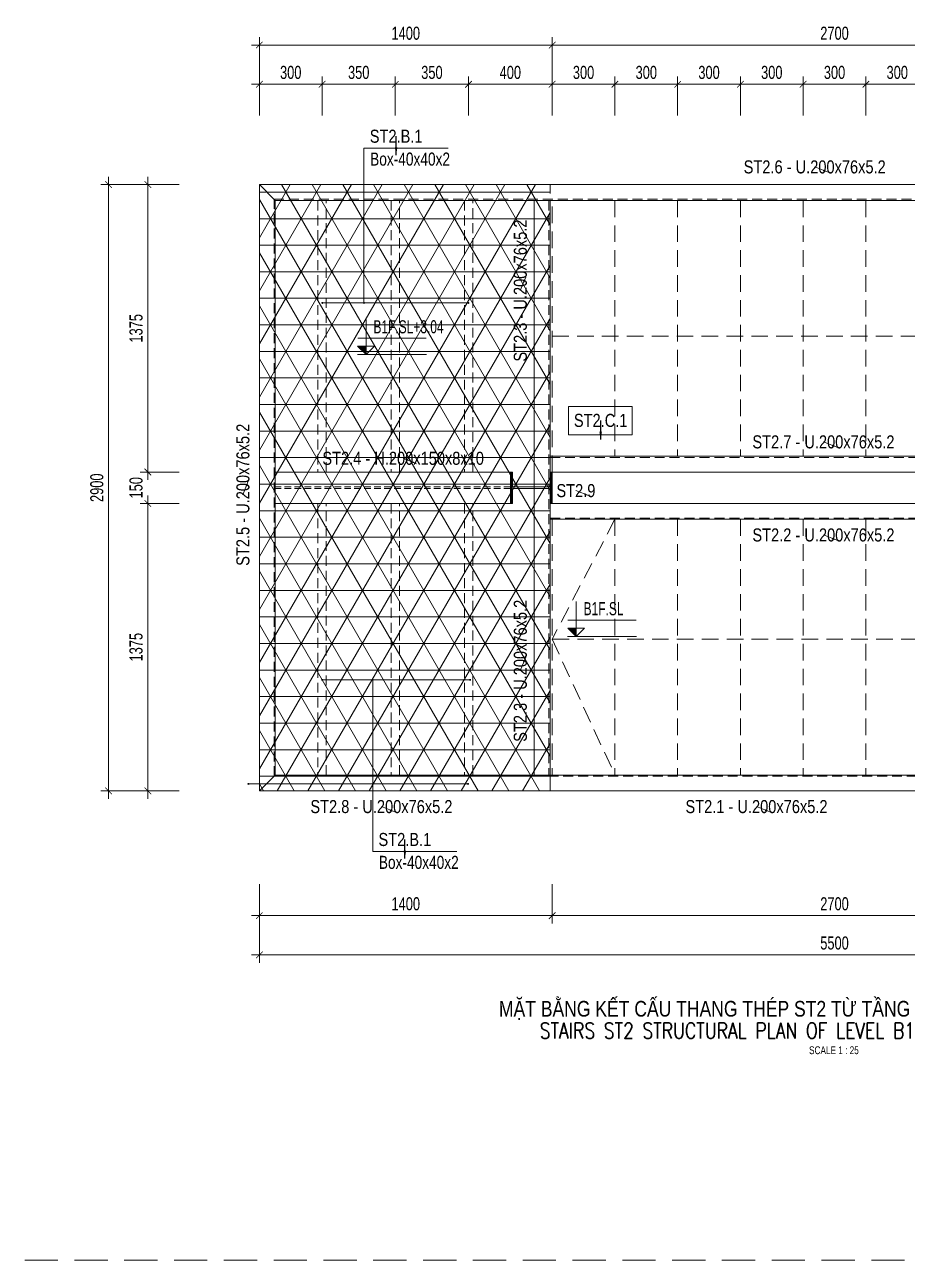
# Model space of a CAD drawing. Header units: millimetres. Extents: x 80771 to 163038, y -101774 to -59328.
# Drawn here: x 101796 to 106016, y -65653 to -59743 of the extents above; entities that cross this region are included whole.
import ezdxf
from ezdxf.enums import TextEntityAlignment as Align

# ---------------------------------------------------------------- set-up
doc = ezdxf.new("R2010")
doc.units = ezdxf.units.MM
doc.linetypes.add('HIDDEN2', pattern=[4.7625, 3.175, -1.5875])
for name, color, linetype, lineweight in [('$0$NDC_S_ANNO', 7, 'Continuous', 20), ('$0$NDC_S_DIM', 1, 'Continuous', 15), ('NDC_S-ANNO', 7, 'Continuous', 20), ('NDC_S-BEAM-NAME-VERT', 7, 'Continuous', 20), ('NDC_S-BEAM-STEL', 30, 'HIDDEN2', 18), ('NDC_S-COLS-NAME', 7, 'Continuous', 20), ('NDC_S-COLS-STEL', 2, 'Continuous', 20), ('NDC_S-DIMS', 1, 'Continuous', 15), ('NDC_S-HIDN', 8, 'HIDDEN2', 13), ('NDC_S-MARK', 1, 'Continuous', 15), ('NDC_S-TABL', 3, 'Continuous', 20), ('NDC_S-TEXT-SYMB', 7, 'Continuous', 20), ('NDC_S-TEXT-VIE', 7, 'Continuous', 20), ('NDC_S_ANNO', 7, 'Continuous', 20), ('NDC_S_BEAM NAME', 7, 'Continuous', 9), ('NDC_S_CONTINUOUS', 3, 'Continuous', 20), ('NDC_S_DIM', 1, 'Continuous', 15), ('NDC_S_ENG TITLE', 3, 'Continuous', 20), ('NDC_S_HATCH MATERIAL', 8, 'Continuous', 13), ('NDC_S_HIDDEN', 8, 'HIDDEN2', 13), ('NDC_S_TEXT SYMBOL', 7, 'Continuous', 20), ('NDC_S_VN TITLE', 6, 'Continuous', 35)]:
    doc.layers.add(name, color=color, linetype=linetype, lineweight=lineweight)
doc.styles.add('$0$ARIAL', font='arial.ttf', dxfattribs={"width": 0.8})
doc.styles.add('$0$NDC_DIM', font='', dxfattribs={"width": 0.75})
doc.styles.add('ARIAL', font='arial.ttf', dxfattribs={"width": 0.8})
doc.styles.add('NDC_ANNO', font='', dxfattribs={"width": 0.8})
doc.styles.add('NDC_ARIAL', font='arial.ttf', dxfattribs={"width": 0.85})
doc.styles.add('NDC_DIM', font='', dxfattribs={"width": 0.75})
doc.styles.add('NDC_EN TXT', font='romans.shx', dxfattribs={"width": 0.8})
doc.styles.add('NDC_VIE TXT', font='arial.ttf', dxfattribs={"width": 0.8})
doc.styles.get('$0$NDC_DIM').set_extended_font_data('Dotum')
doc.styles.get('NDC_ANNO').set_extended_font_data('Dotum')
doc.styles.get('NDC_DIM').set_extended_font_data('Dotum')
doc.dimstyles.new('$0$NDC_dim_iso', dxfattribs={"dimtxt": 2.5, "dimasz": 1, "dimexe": 1.5, "dimexo": 2.5, "dimgap": 1, "dimtad": 1, "dimdec": 0, "dimzin": 0, "dimdsep": 46, "dimtxsty": '$0$NDC_DIM', "dimblk": '$0$DIMMARK', "dimcen": 0.09, "dimdle": 1.2, "dimclrd": 1, "dimclre": 1, "dimclrt": 3, "dimadec": 0, "dimazin": 0, "dimtfac": 1, "dimtdec": 0, "dimtix": 1, "dimtofl": 0, "dimtmove": 0, "dimatfit": 3, "dimfxl": 8, "dimfxlon": 1, "dimtolj": 1, "dimtzin": 0, "dimarcsym": 0})
doc.dimstyles.new('NDC_dim_25', dxfattribs={"dimscale": 25, "dimtxt": 2.5, "dimasz": 1.5, "dimexe": 1.5, "dimexo": 2.5, "dimgap": 1, "dimtad": 1, "dimdec": 0, "dimrnd": 0.001, "dimzin": 0, "dimdsep": 46, "dimtxsty": 'NDC_DIM', "dimblk": 'DIMMARK', "dimcen": 0, "dimdle": 1.2, "dimclrd": 256, "dimclre": 256, "dimclrt": 3, "dimadec": 0, "dimazin": 0, "dimtfac": 1, "dimtdec": 0, "dimtix": 1, "dimtofl": 0, "dimtmove": 2, "dimatfit": 3, "dimfxl": 6, "dimfxlon": 1, "dimtolj": 1, "dimtzin": 0, "dimlwd": -1, "dimlwe": -1, "dimarcsym": 0})
doc.dimstyles.new('NDC_dim_iso', dxfattribs={"dimtxt": 2.5, "dimasz": 1.5, "dimexe": 1.5, "dimexo": 1.5, "dimgap": 1, "dimtad": 1, "dimdec": 0, "dimrnd": 0.001, "dimzin": 0, "dimdsep": 46, "dimtxsty": 'NDC_DIM', "dimblk": 'DIMMARK', "dimcen": 0, "dimdle": 1.2, "dimclrd": 256, "dimclre": 256, "dimclrt": 3, "dimadec": 0, "dimazin": 0, "dimtfac": 1, "dimtdec": 0, "dimtix": 1, "dimtofl": 0, "dimtmove": 2, "dimatfit": 3, "dimfxl": 6, "dimfxlon": 1, "dimtolj": 1, "dimtzin": 0, "dimlwd": -1, "dimlwe": -1, "dimarcsym": 0})
pattern_1 = [(0, (-104314.93, 63407.92), (0, 127), []), (60, (-104314.93, 63407.92), (-109.98523, 63.5), []), (120, (-104314.93, 63407.92), (-109.98523, -63.5), [])]

# ---------------------------------------------------------------- blocks, each defined once
blk = doc.blocks.new('*U99')
for p, q in [((0.65, 7.48), (-1.87, 7.48)), ((0.93, 7.2), (0.93, 0.67)), ((1.24, 7.2), (1.24, 0.67)), ((1.52, 7.48), (4.04, 7.48)), ((0.65, 0.39), (-1.87, 0.39)), ((1.52, 0.39), (4.04, 0.39))]:
    blk.add_line(p, q)
for points in [[(4.04, 7.48), (4.04, 7.87), (-1.87, 7.87), (-1.87, 7.48)], [(-1.87, 0.39), (-1.87, 0), (4.04, 0), (4.04, 0.39)]]:
    blk.add_lwpolyline(points)
for centre, start, end in [((0.65, 7.2), 360, 450), ((1.52, 7.2), 90, 180), ((0.65, 0.67), 270, 360), ((1.52, 0.67), 180, 270)]:
    blk.add_arc(centre, 0.276, start, end)
blk = doc.blocks.new('*U98')
for p, q in [((0.65, 7.48), (-1.87, 7.48)), ((0.93, 7.2), (0.93, 0.67)), ((1.24, 7.2), (1.24, 0.67)), ((1.52, 7.48), (4.04, 7.48)), ((0.65, 0.39), (-1.87, 0.39)), ((1.52, 0.39), (4.04, 0.39))]:
    blk.add_line(p, q)
for points in [[(4.04, 7.48), (4.04, 7.87), (-1.87, 7.87), (-1.87, 7.48)], [(-1.87, 0.39), (-1.87, 0), (4.04, 0), (4.04, 0.39)]]:
    blk.add_lwpolyline(points)
for centre, start, end in [((0.65, 7.2), 360, 450), ((1.52, 7.2), 90, 180), ((0.65, 0.67), 270, 360), ((1.52, 0.67), 180, 270)]:
    blk.add_arc(centre, 0.276, start, end)
blk = doc.blocks.new('TT2')
at = {"layer": 'NDC_S_HATCH MATERIAL'}
h = blk.add_hatch(dxfattribs=at)
h.set_pattern_fill('NET3', color=256, scale=40)
h.set_pattern_definition(pattern_1)
h.paths.add_polyline_path([(1390, 2900), (0, 2900), (0, 0), (1390, 0)])
h = blk.add_hatch(dxfattribs=at)
h.set_pattern_fill('NET3', color=256, scale=40)
h.set_pattern_definition(pattern_1)
h.paths.add_polyline_path([(4110, 2900), (5500, 2900), (5500, 0), (4110, 0)])
h = blk.add_hatch(dxfattribs=at)
h.set_pattern_fill('ANSI31', color=256)
h.set_pattern_definition([(45, (60363.488, 46292.3806), (-2.24506403, 2.24506403), [])])
edge = h.paths.add_edge_path()
edge.add_line((1210, 1375), (1200, 1375))
edge.add_line((1200, 1375), (1200, 1525))
edge.add_line((1200, 1525), (1210, 1525))
edge = h.paths.add_edge_path()
edge.add_line((1383, 1446), (1217, 1446))
edge = h.paths.add_edge_path()
edge.add_line((1383, 1454), (1217, 1454))
edge = h.paths.add_edge_path(flags=16)
edge.add_line((1210, 1439), (1210, 1375))
edge = h.paths.add_edge_path()
edge.add_line((1390, 1439), (1390, 1375))
edge = h.paths.add_edge_path(flags=16)
edge.add_line((1210, 1461), (1210, 1525))
edge = h.paths.add_edge_path()
edge.add_line((1390, 1461), (1390, 1525))
edge = h.paths.add_edge_path()
edge.add_line((1390, 1525), (1400, 1525))
edge.add_line((1400, 1525), (1400, 1375))
edge.add_line((1400, 1375), (1390, 1375))
edge = h.paths.add_edge_path()
edge.add_arc((1217, 1439), 7.01, 90, 180)
edge = h.paths.add_edge_path()
edge.add_arc((1217, 1461), 7.01, 180, 270)
edge = h.paths.add_edge_path()
edge.add_arc((1383, 1439), 7.01, 0, 90)
edge = h.paths.add_edge_path()
edge.add_arc((1383, 1461), 7.01, 270, 360)
h = blk.add_hatch(dxfattribs=at)
h.set_pattern_fill('ANSI31', color=256)
h.set_pattern_definition([(45, (60963.488, 46292.3806), (-2.24506403, 2.24506403), [])])
edge = h.paths.add_edge_path()
edge.add_line((4110, 1375), (4100, 1375))
edge.add_line((4100, 1375), (4100, 1525))
edge.add_line((4100, 1525), (4110, 1525))
edge = h.paths.add_edge_path()
edge.add_line((4283, 1446), (4117, 1446))
edge = h.paths.add_edge_path()
edge.add_line((4283, 1454), (4117, 1454))
edge = h.paths.add_edge_path(flags=16)
edge.add_line((4110, 1439), (4110, 1375))
edge = h.paths.add_edge_path()
edge.add_line((4290, 1439), (4290, 1375))
edge = h.paths.add_edge_path(flags=16)
edge.add_line((4110, 1461), (4110, 1525))
edge = h.paths.add_edge_path()
edge.add_line((4290, 1461), (4290, 1525))
edge = h.paths.add_edge_path()
edge.add_line((4290, 1525), (4300, 1525))
edge.add_line((4300, 1525), (4300, 1375))
edge.add_line((4300, 1375), (4290, 1375))
edge = h.paths.add_edge_path()
edge.add_arc((4117, 1439), 7.01, 90, 180)
edge = h.paths.add_edge_path()
edge.add_arc((4117, 1461), 7.01, 180, 270)
edge = h.paths.add_edge_path()
edge.add_arc((4283, 1439), 7.01, 0, 90)
edge = h.paths.add_edge_path()
edge.add_arc((4283, 1461), 7.01, 270, 360)
at = {"layer": 'NDC_S-BEAM-STEL', "ltscale": 15}
for p, q in [((1384, 2824), (1384, 76)), ((4116, 2824), (4116, 76)), ((1390, 1595), (4110, 1595)), ((1390, 1305), (4110, 1305))]:
    blk.add_line(p, q, dxfattribs=at)
for points in [[(70, 2830), (5430, 2830), (5430, 70), (70, 70)], [(320, 2824), (280, 2824), (280, 1525), (320, 1525)], [(670, 2824), (630, 2824), (630, 1525), (670, 1525)], [(1020, 2824), (980, 2824), (980, 1525), (1020, 1525)], [(4480, 2824), (4520, 2824), (4520, 1525), (4480, 1525)], [(4830, 2824), (4870, 2824), (4870, 1525), (4830, 1525)], [(5180, 2824), (5220, 2824), (5220, 1525), (5180, 1525)], [(320, 1375), (280, 1375), (280, 76), (320, 76)], [(670, 1375), (630, 1375), (630, 76), (670, 76)], [(1020, 1375), (980, 1375), (980, 76), (1020, 76)], [(4480, 1375), (4520, 1375), (4520, 76), (4480, 76)], [(4830, 1375), (4870, 1375), (4870, 76), (4830, 76)], [(5180, 1375), (5220, 1375), (5220, 76), (5180, 76)]]:
    blk.add_lwpolyline(points, close=True, dxfattribs=at)
at = {"layer": 'NDC_S-HIDN', "ltscale": 25}
for p, q in [((1400, 1525), (1400, 2824)), ((1700, 2824), (1700, 1601)), ((2000, 2824), (2000, 1601)), ((2300, 2824), (2300, 1601)), ((2600, 2824), (2600, 1601)), ((2900, 2824), (2900, 1601)), ((3200, 2824), (3200, 1601)), ((3500, 2824), (3500, 1601)), ((3800, 2824), (3800, 1601)), ((4100, 2824), (4100, 76)), ((1400, 2174.5), (4100, 2174.5)), ((1400, 1299), (1400, 76)), ((1700, 1299), (1700, 76)), ((2000, 1299), (2000, 76)), ((2300, 1299), (2300, 76)), ((2600, 1299), (2600, 76)), ((2900, 1299), (2900, 76)), ((3200, 1299), (3200, 76)), ((3500, 1299), (3500, 76)), ((3800, 1299), (3800, 76))]:
    blk.add_line(p, q, dxfattribs=at)
at = {"layer": 'NDC_S-HIDN', "ltscale": 10}
for p, q in [((1200, 1454), (76, 1454)), ((1200, 1446), (76, 1446)), ((4300, 1454), (5424, 1454)), ((4300, 1446), (5424, 1446))]:
    blk.add_line(p, q, dxfattribs=at)
at = {"layer": 'NDC_S-HIDN', "ltscale": 25}
for points in [[(1390, 2900), (0, 2900), (0, 0), (1390, 0)], [(5500, 2900), (4110, 2900), (4110, 0), (5500, 0)]]:
    blk.add_lwpolyline(points, close=True, dxfattribs=at)
for points in [[(3800, 2824), (4100, 2174.5), (3800, 1601)], [(1700, 1299), (1400, 725.5), (1700, 76)], [(4100, 725.5), (1400, 725.5)]]:
    blk.add_lwpolyline(points, dxfattribs=at)
at = {"layer": 'NDC_S-TABL'}
for p, q in [((0, 2900), (76, 2824)), ((5424, 2824), (5500, 2900)), ((76, 76), (0, 0)), ((5424, 76), (5500, 0))]:
    blk.add_line(p, q, dxfattribs=at)
for points in [[(0, 2900), (5500, 2900), (5500, 0), (0, 0)], [(76, 2824), (5424, 2824), (5424, 76), (76, 76)]]:
    blk.add_lwpolyline(points, close=True, dxfattribs=at)
at = {"layer": 'NDC_S_CONTINUOUS'}
for p, q in [((1314, 2824), (1314, 76)), ((1390, 2824), (1390, 76)), ((4110, 2824), (4110, 76)), ((4186, 2824), (4186, 76)), ((1390, 1601), (4110, 1601)), ((1200, 1525), (76, 1525)), ((4300, 1525), (5424, 1525)), ((1200, 1375), (76, 1375)), ((4300, 1375), (5424, 1375)), ((1390, 1299), (4110, 1299))]:
    blk.add_line(p, q, dxfattribs=at)
blk.add_lwpolyline([(1210, 1525), (1200, 1525), (1200, 1375), (1210, 1375)], dxfattribs=at)
blk.add_lwpolyline([(1400, 1525), (4100, 1525), (4100, 1375), (1400, 1375)], close=True, dxfattribs=at)
at = {"layer": 'NDC_S-COLS-STEL', "xscale": -25.40000000000001, "yscale": 25.40000000000001, "zscale": 25.4, "rotation": 270}
for name, p in [('*U99', (1200, 1422.5)), ('*U98', (4100, 1422.5))]:
    blk.add_blockref(name, p, dxfattribs=at)
blk = doc.blocks.new('DIMMARK')
at = {"layer": 'NDC_S_DIM', "color": 1}
blk.add_line((-1.5, 0), (1, 0), dxfattribs=at)
at = {"layer": 'NDC_S_DIM', "color": 2, "const_width": 0.1}
blk.add_lwpolyline([(-0.42, -0.42), (0.42, 0.42)], dxfattribs=at)
blk = doc.blocks.new('*D113')
at = {"layer": 'Defpoints', "color": 0, "transparency": 16777216}
for p in [(102917.9, -63407.9), (104317.9, -63407.9), (104317.9, -64004.4)]:
    blk.add_point(p, dxfattribs=at)
at = {"layer": 'NDC_S_DIM', "transparency": 16777216}
for p, q in [((102917.9, -63854.4), (102917.9, -64041.9)), ((104317.9, -63854.4), (104317.9, -64041.9)), ((102955.4, -64004.4), (104280.4, -64004.4))]:
    blk.add_line(p, q, dxfattribs=at)
at = {"layer": 'NDC_S_DIM', "transparency": 16777216, "xscale": 37.5, "yscale": 37.5, "zscale": 37.5, "rotation": 180}
blk.add_blockref('DIMMARK', (102917.9, -64004.4), dxfattribs=at)
at = {"layer": 'NDC_S_DIM', "transparency": 16777216, "xscale": 37.5, "yscale": 37.5, "zscale": 37.5}
blk.add_blockref('DIMMARK', (104317.9, -64004.4), dxfattribs=at)
at = {"layer": 'NDC_S_DIM', "color": 3, "transparency": 16777216, "insert": (103617.9, -63948.1), "char_height": 62.5, "attachment_point": 5, "style": 'NDC_DIM'}
blk.add_mtext('\\A1;1400', dxfattribs=at)
blk = doc.blocks.new('*D114')
at = {"layer": 'Defpoints', "color": 0, "transparency": 16777216}
for p in [(104317.9, -63407.9), (107017.9, -63407.9), (107017.9, -64004.4)]:
    blk.add_point(p, dxfattribs=at)
at = {"layer": 'NDC_S_DIM', "transparency": 16777216}
for p, q in [((104317.9, -63854.4), (104317.9, -64041.9)), ((107017.9, -63854.4), (107017.9, -64041.9)), ((104355.4, -64004.4), (106980.4, -64004.4))]:
    blk.add_line(p, q, dxfattribs=at)
at = {"layer": 'NDC_S_DIM', "transparency": 16777216, "xscale": 37.5, "yscale": 37.5, "zscale": 37.5, "rotation": 180}
blk.add_blockref('DIMMARK', (104317.9, -64004.4), dxfattribs=at)
at = {"layer": 'NDC_S_DIM', "transparency": 16777216, "xscale": 37.5, "yscale": 37.5, "zscale": 37.5}
blk.add_blockref('DIMMARK', (107017.9, -64004.4), dxfattribs=at)
at = {"layer": 'NDC_S_DIM', "color": 3, "transparency": 16777216, "insert": (105667.9, -63948.1), "char_height": 62.5, "attachment_point": 5, "style": 'NDC_DIM'}
blk.add_mtext('\\A1;2700', dxfattribs=at)
blk = doc.blocks.new('*D116')
at = {"layer": 'Defpoints', "color": 0, "transparency": 16777216}
for p in [(102917.9, -63407.9), (108417.9, -63407.9), (108417.9, -64191.9)]:
    blk.add_point(p, dxfattribs=at)
at = {"layer": 'NDC_S_DIM', "transparency": 16777216}
for p, q in [((102917.9, -64041.9), (102917.9, -64229.4)), ((108417.9, -64041.9), (108417.9, -64229.4)), ((102955.4, -64191.9), (108380.4, -64191.9))]:
    blk.add_line(p, q, dxfattribs=at)
at = {"layer": 'NDC_S_DIM', "transparency": 16777216, "xscale": 37.5, "yscale": 37.5, "zscale": 37.5, "rotation": 180}
blk.add_blockref('DIMMARK', (102917.9, -64191.9), dxfattribs=at)
at = {"layer": 'NDC_S_DIM', "transparency": 16777216, "xscale": 37.5, "yscale": 37.5, "zscale": 37.5}
blk.add_blockref('DIMMARK', (108417.9, -64191.9), dxfattribs=at)
at = {"layer": 'NDC_S_DIM', "color": 3, "transparency": 16777216, "insert": (105667.9, -64135.6), "char_height": 62.5, "attachment_point": 5, "style": 'NDC_DIM'}
blk.add_mtext('\\A1;5500', dxfattribs=at)
blk = doc.blocks.new('*D121')
at = {"layer": 'Defpoints', "color": 0, "transparency": 16777216}
for p in [(102384.7, -62032.9), (102917.9, -62032.9), (102917.9, -63407.9)]:
    blk.add_point(p, dxfattribs=at)
at = {"layer": 'NDC_S_DIM', "transparency": 16777216}
for p, q in [((102534.7, -62032.9), (102347.2, -62032.9)), ((102384.7, -63370.4), (102384.7, -62070.4)), ((102534.7, -63407.9), (102347.2, -63407.9))]:
    blk.add_line(p, q, dxfattribs=at)
at = {"layer": 'NDC_S_DIM', "transparency": 16777216, "xscale": 37.5, "yscale": 37.5, "zscale": 37.5}
for p, rotation in [((102384.7, -62032.9), 90), ((102384.7, -63407.9), 270)]:
    blk.add_blockref('DIMMARK', p, dxfattribs=dict(at, rotation=rotation))
at = {"layer": 'NDC_S_DIM', "color": 3, "transparency": 16777216, "insert": (102328.4, -62720.4), "char_height": 62.5, "attachment_point": 5, "rotation": 90, "style": 'NDC_DIM'}
blk.add_mtext('\\A1;1375', dxfattribs=at)
blk = doc.blocks.new('*D122')
at = {"layer": 'Defpoints', "color": 0, "transparency": 16777216}
for p in [(102384.7, -61882.9), (102917.9, -61882.9), (102917.9, -62032.9)]:
    blk.add_point(p, dxfattribs=at)
at = {"layer": 'NDC_S_DIM', "transparency": 16777216}
for p, q in [((102384.7, -61845.4), (102384.7, -61807.9)), ((102534.7, -61882.9), (102347.2, -61882.9)), ((102534.7, -62032.9), (102347.2, -62032.9)), ((102384.7, -62070.4), (102384.7, -62107.9))]:
    blk.add_line(p, q, dxfattribs=at)
at = {"layer": 'NDC_S_DIM', "transparency": 16777216, "xscale": 37.5, "yscale": 37.5, "zscale": 37.5}
for p, rotation in [((102384.7, -61882.9), 270), ((102384.7, -62032.9), 90)]:
    blk.add_blockref('DIMMARK', p, dxfattribs=dict(at, rotation=rotation))
at = {"layer": 'NDC_S_DIM', "color": 3, "transparency": 16777216, "insert": (102328.4, -61957.9), "char_height": 62.5, "attachment_point": 5, "rotation": 90, "style": 'NDC_DIM'}
blk.add_mtext('\\A1;150', dxfattribs=at)
blk = doc.blocks.new('*D123')
at = {"layer": 'Defpoints', "color": 0, "transparency": 16777216}
for p in [(102384.7, -60507.9), (102917.9, -60507.9), (102917.9, -61882.9)]:
    blk.add_point(p, dxfattribs=at)
at = {"layer": 'NDC_S_DIM', "transparency": 16777216}
for p, q in [((102534.7, -60507.9), (102347.2, -60507.9)), ((102384.7, -61845.4), (102384.7, -60545.4)), ((102534.7, -61882.9), (102347.2, -61882.9))]:
    blk.add_line(p, q, dxfattribs=at)
at = {"layer": 'NDC_S_DIM', "transparency": 16777216, "xscale": 37.5, "yscale": 37.5, "zscale": 37.5}
for p, rotation in [((102384.7, -60507.9), 90), ((102384.7, -61882.9), 270)]:
    blk.add_blockref('DIMMARK', p, dxfattribs=dict(at, rotation=rotation))
at = {"layer": 'NDC_S_DIM', "color": 3, "transparency": 16777216, "insert": (102328.4, -61195.4), "char_height": 62.5, "attachment_point": 5, "rotation": 90, "style": 'NDC_DIM'}
blk.add_mtext('\\A1;1375', dxfattribs=at)
blk = doc.blocks.new('*D124')
at = {"layer": 'Defpoints', "color": 0, "transparency": 16777216}
for p in [(102197.2, -60507.9), (102917.9, -60507.9), (102917.9, -63407.9)]:
    blk.add_point(p, dxfattribs=at)
at = {"layer": 'NDC_S_DIM', "transparency": 16777216}
for p, q in [((102347.2, -60507.9), (102159.7, -60507.9)), ((102197.2, -63370.4), (102197.2, -60545.4)), ((102347.2, -63407.9), (102159.7, -63407.9))]:
    blk.add_line(p, q, dxfattribs=at)
at = {"layer": 'NDC_S_DIM', "transparency": 16777216, "xscale": 37.5, "yscale": 37.5, "zscale": 37.5}
for p, rotation in [((102197.2, -60507.9), 90), ((102197.2, -63407.9), 270)]:
    blk.add_blockref('DIMMARK', p, dxfattribs=dict(at, rotation=rotation))
at = {"layer": 'NDC_S_DIM', "color": 3, "transparency": 16777216, "insert": (102140.9, -61957.9), "char_height": 62.5, "attachment_point": 5, "rotation": 90, "style": 'NDC_DIM'}
blk.add_mtext('\\A1;2900', dxfattribs=at)
blk = doc.blocks.new('*D125')
at = {"layer": 'Defpoints', "color": 0, "transparency": 16777216}
for p in [(103217.9, -60028.2), (102917.9, -60507.9), (103217.9, -60507.9)]:
    blk.add_point(p, dxfattribs=at)
at = {"layer": 'NDC_S_DIM', "transparency": 16777216}
for p, q in [((102917.9, -60178.2), (102917.9, -59990.7)), ((102955.4, -60028.2), (103180.4, -60028.2)), ((103217.9, -60178.2), (103217.9, -59990.7))]:
    blk.add_line(p, q, dxfattribs=at)
at = {"layer": 'NDC_S_DIM', "transparency": 16777216, "xscale": 37.5, "yscale": 37.5, "zscale": 37.5, "rotation": 180}
blk.add_blockref('DIMMARK', (102917.9, -60028.2), dxfattribs=at)
at = {"layer": 'NDC_S_DIM', "transparency": 16777216, "xscale": 37.5, "yscale": 37.5, "zscale": 37.5}
blk.add_blockref('DIMMARK', (103217.9, -60028.2), dxfattribs=at)
at = {"layer": 'NDC_S_DIM', "color": 3, "transparency": 16777216, "insert": (103067.9, -59971.9), "char_height": 62.5, "attachment_point": 5, "style": 'NDC_DIM'}
blk.add_mtext('\\A1;300', dxfattribs=at)
blk = doc.blocks.new('*D126')
at = {"layer": 'Defpoints', "color": 0, "transparency": 16777216}
for p in [(103567.9, -60028.2), (103217.9, -60507.9), (103567.9, -60507.9)]:
    blk.add_point(p, dxfattribs=at)
at = {"layer": 'NDC_S_DIM', "transparency": 16777216}
for p, q in [((103217.9, -60178.2), (103217.9, -59990.7)), ((103255.4, -60028.2), (103530.4, -60028.2)), ((103567.9, -60178.2), (103567.9, -59990.7))]:
    blk.add_line(p, q, dxfattribs=at)
at = {"layer": 'NDC_S_DIM', "transparency": 16777216, "xscale": 37.5, "yscale": 37.5, "zscale": 37.5, "rotation": 180}
blk.add_blockref('DIMMARK', (103217.9, -60028.2), dxfattribs=at)
at = {"layer": 'NDC_S_DIM', "transparency": 16777216, "xscale": 37.5, "yscale": 37.5, "zscale": 37.5}
blk.add_blockref('DIMMARK', (103567.9, -60028.2), dxfattribs=at)
at = {"layer": 'NDC_S_DIM', "color": 3, "transparency": 16777216, "insert": (103392.9, -59971.9), "char_height": 62.5, "attachment_point": 5, "style": 'NDC_DIM'}
blk.add_mtext('\\A1;350', dxfattribs=at)
blk = doc.blocks.new('*D127')
at = {"layer": 'Defpoints', "color": 0, "transparency": 16777216}
for p in [(103917.9, -60028.2), (103567.9, -60507.9), (103917.9, -60507.9)]:
    blk.add_point(p, dxfattribs=at)
at = {"layer": 'NDC_S_DIM', "transparency": 16777216}
for p, q in [((103567.9, -60178.2), (103567.9, -59990.7)), ((103605.4, -60028.2), (103880.4, -60028.2)), ((103917.9, -60178.2), (103917.9, -59990.7))]:
    blk.add_line(p, q, dxfattribs=at)
at = {"layer": 'NDC_S_DIM', "transparency": 16777216, "xscale": 37.5, "yscale": 37.5, "zscale": 37.5, "rotation": 180}
blk.add_blockref('DIMMARK', (103567.9, -60028.2), dxfattribs=at)
at = {"layer": 'NDC_S_DIM', "transparency": 16777216, "xscale": 37.5, "yscale": 37.5, "zscale": 37.5}
blk.add_blockref('DIMMARK', (103917.9, -60028.2), dxfattribs=at)
at = {"layer": 'NDC_S_DIM', "color": 3, "transparency": 16777216, "insert": (103742.9, -59971.9), "char_height": 62.5, "attachment_point": 5, "style": 'NDC_DIM'}
blk.add_mtext('\\A1;350', dxfattribs=at)
blk = doc.blocks.new('*D128')
at = {"layer": 'Defpoints', "color": 0, "transparency": 16777216}
for p in [(104317.9, -60028.2), (103917.9, -60507.9), (104317.9, -60507.9)]:
    blk.add_point(p, dxfattribs=at)
at = {"layer": 'NDC_S_DIM', "transparency": 16777216}
for p, q in [((103917.9, -60178.2), (103917.9, -59990.7)), ((103955.4, -60028.2), (104280.4, -60028.2)), ((104317.9, -60178.2), (104317.9, -59990.7))]:
    blk.add_line(p, q, dxfattribs=at)
at = {"layer": 'NDC_S_DIM', "transparency": 16777216, "xscale": 37.5, "yscale": 37.5, "zscale": 37.5, "rotation": 180}
blk.add_blockref('DIMMARK', (103917.9, -60028.2), dxfattribs=at)
at = {"layer": 'NDC_S_DIM', "transparency": 16777216, "xscale": 37.5, "yscale": 37.5, "zscale": 37.5}
blk.add_blockref('DIMMARK', (104317.9, -60028.2), dxfattribs=at)
at = {"layer": 'NDC_S_DIM', "color": 3, "transparency": 16777216, "insert": (104117.9, -59971.9), "char_height": 62.5, "attachment_point": 5, "style": 'NDC_DIM'}
blk.add_mtext('\\A1;400', dxfattribs=at)
blk = doc.blocks.new('*D129')
at = {"layer": 'Defpoints', "color": 0, "transparency": 16777216}
for p in [(104617.9, -60028.2), (104317.9, -60507.9), (104617.9, -60507.9)]:
    blk.add_point(p, dxfattribs=at)
at = {"layer": 'NDC_S_DIM', "transparency": 16777216}
for p, q in [((104317.9, -60178.2), (104317.9, -59990.7)), ((104355.4, -60028.2), (104580.4, -60028.2)), ((104617.9, -60178.2), (104617.9, -59990.7))]:
    blk.add_line(p, q, dxfattribs=at)
at = {"layer": 'NDC_S_DIM', "transparency": 16777216, "xscale": 37.5, "yscale": 37.5, "zscale": 37.5, "rotation": 180}
blk.add_blockref('DIMMARK', (104317.9, -60028.2), dxfattribs=at)
at = {"layer": 'NDC_S_DIM', "transparency": 16777216, "xscale": 37.5, "yscale": 37.5, "zscale": 37.5}
blk.add_blockref('DIMMARK', (104617.9, -60028.2), dxfattribs=at)
at = {"layer": 'NDC_S_DIM', "color": 3, "transparency": 16777216, "insert": (104467.9, -59971.9), "char_height": 62.5, "attachment_point": 5, "style": 'NDC_DIM'}
blk.add_mtext('\\A1;300', dxfattribs=at)
blk = doc.blocks.new('*D130')
at = {"layer": 'Defpoints', "color": 0, "transparency": 16777216}
for p in [(104917.9, -60028.2), (104617.9, -60507.9), (104917.9, -60507.9)]:
    blk.add_point(p, dxfattribs=at)
at = {"layer": 'NDC_S_DIM', "transparency": 16777216}
for p, q in [((104617.9, -60178.2), (104617.9, -59990.7)), ((104655.4, -60028.2), (104880.4, -60028.2)), ((104917.9, -60178.2), (104917.9, -59990.7))]:
    blk.add_line(p, q, dxfattribs=at)
at = {"layer": 'NDC_S_DIM', "transparency": 16777216, "xscale": 37.5, "yscale": 37.5, "zscale": 37.5, "rotation": 180}
blk.add_blockref('DIMMARK', (104617.9, -60028.2), dxfattribs=at)
at = {"layer": 'NDC_S_DIM', "transparency": 16777216, "xscale": 37.5, "yscale": 37.5, "zscale": 37.5}
blk.add_blockref('DIMMARK', (104917.9, -60028.2), dxfattribs=at)
at = {"layer": 'NDC_S_DIM', "color": 3, "transparency": 16777216, "insert": (104767.9, -59971.9), "char_height": 62.5, "attachment_point": 5, "style": 'NDC_DIM'}
blk.add_mtext('\\A1;300', dxfattribs=at)
blk = doc.blocks.new('*D131')
at = {"layer": 'Defpoints', "color": 0, "transparency": 16777216}
for p in [(105217.9, -60028.2), (104917.9, -60507.9), (105217.9, -60507.9)]:
    blk.add_point(p, dxfattribs=at)
at = {"layer": 'NDC_S_DIM', "transparency": 16777216}
for p, q in [((104917.9, -60178.2), (104917.9, -59990.7)), ((104955.4, -60028.2), (105180.4, -60028.2)), ((105217.9, -60178.2), (105217.9, -59990.7))]:
    blk.add_line(p, q, dxfattribs=at)
at = {"layer": 'NDC_S_DIM', "transparency": 16777216, "xscale": 37.5, "yscale": 37.5, "zscale": 37.5, "rotation": 180}
blk.add_blockref('DIMMARK', (104917.9, -60028.2), dxfattribs=at)
at = {"layer": 'NDC_S_DIM', "transparency": 16777216, "xscale": 37.5, "yscale": 37.5, "zscale": 37.5}
blk.add_blockref('DIMMARK', (105217.9, -60028.2), dxfattribs=at)
at = {"layer": 'NDC_S_DIM', "color": 3, "transparency": 16777216, "insert": (105067.9, -59971.9), "char_height": 62.5, "attachment_point": 5, "style": 'NDC_DIM'}
blk.add_mtext('\\A1;300', dxfattribs=at)
blk = doc.blocks.new('*D132')
at = {"layer": 'Defpoints', "color": 0, "transparency": 16777216}
for p in [(105517.9, -60028.2), (105217.9, -60507.9), (105517.9, -60507.9)]:
    blk.add_point(p, dxfattribs=at)
at = {"layer": 'NDC_S_DIM', "transparency": 16777216}
for p, q in [((105217.9, -60178.2), (105217.9, -59990.7)), ((105255.4, -60028.2), (105480.4, -60028.2)), ((105517.9, -60178.2), (105517.9, -59990.7))]:
    blk.add_line(p, q, dxfattribs=at)
at = {"layer": 'NDC_S_DIM', "transparency": 16777216, "xscale": 37.5, "yscale": 37.5, "zscale": 37.5, "rotation": 180}
blk.add_blockref('DIMMARK', (105217.9, -60028.2), dxfattribs=at)
at = {"layer": 'NDC_S_DIM', "transparency": 16777216, "xscale": 37.5, "yscale": 37.5, "zscale": 37.5}
blk.add_blockref('DIMMARK', (105517.9, -60028.2), dxfattribs=at)
at = {"layer": 'NDC_S_DIM', "color": 3, "transparency": 16777216, "insert": (105367.9, -59971.9), "char_height": 62.5, "attachment_point": 5, "style": 'NDC_DIM'}
blk.add_mtext('\\A1;300', dxfattribs=at)
blk = doc.blocks.new('*D133')
at = {"layer": 'Defpoints', "color": 0, "transparency": 16777216}
for p in [(105817.9, -60028.2), (105517.9, -60507.9), (105817.9, -60507.9)]:
    blk.add_point(p, dxfattribs=at)
at = {"layer": 'NDC_S_DIM', "transparency": 16777216}
for p, q in [((105517.9, -60178.2), (105517.9, -59990.7)), ((105555.4, -60028.2), (105780.4, -60028.2)), ((105817.9, -60178.2), (105817.9, -59990.7))]:
    blk.add_line(p, q, dxfattribs=at)
at = {"layer": 'NDC_S_DIM', "transparency": 16777216, "xscale": 37.5, "yscale": 37.5, "zscale": 37.5, "rotation": 180}
blk.add_blockref('DIMMARK', (105517.9, -60028.2), dxfattribs=at)
at = {"layer": 'NDC_S_DIM', "transparency": 16777216, "xscale": 37.5, "yscale": 37.5, "zscale": 37.5}
blk.add_blockref('DIMMARK', (105817.9, -60028.2), dxfattribs=at)
at = {"layer": 'NDC_S_DIM', "color": 3, "transparency": 16777216, "insert": (105667.9, -59971.9), "char_height": 62.5, "attachment_point": 5, "style": 'NDC_DIM'}
blk.add_mtext('\\A1;300', dxfattribs=at)
blk = doc.blocks.new('*D134')
at = {"layer": 'Defpoints', "color": 0, "transparency": 16777216}
for p in [(106117.9, -60028.2), (105817.9, -60507.9), (106117.9, -60507.9)]:
    blk.add_point(p, dxfattribs=at)
at = {"layer": 'NDC_S_DIM', "transparency": 16777216}
for p, q in [((105817.9, -60178.2), (105817.9, -59990.7)), ((105855.4, -60028.2), (106080.4, -60028.2)), ((106117.9, -60178.2), (106117.9, -59990.7))]:
    blk.add_line(p, q, dxfattribs=at)
at = {"layer": 'NDC_S_DIM', "transparency": 16777216, "xscale": 37.5, "yscale": 37.5, "zscale": 37.5, "rotation": 180}
blk.add_blockref('DIMMARK', (105817.9, -60028.2), dxfattribs=at)
at = {"layer": 'NDC_S_DIM', "transparency": 16777216, "xscale": 37.5, "yscale": 37.5, "zscale": 37.5}
blk.add_blockref('DIMMARK', (106117.9, -60028.2), dxfattribs=at)
at = {"layer": 'NDC_S_DIM', "color": 3, "transparency": 16777216, "insert": (105967.9, -59971.9), "char_height": 62.5, "attachment_point": 5, "style": 'NDC_DIM'}
blk.add_mtext('\\A1;300', dxfattribs=at)
blk = doc.blocks.new('*D142')
at = {"layer": 'Defpoints', "color": 0, "transparency": 16777216}
for p in [(104317.9, -59840.7), (102917.9, -60507.9), (104317.9, -60507.9)]:
    blk.add_point(p, dxfattribs=at)
at = {"layer": 'NDC_S_DIM', "transparency": 16777216}
for p, q in [((102917.9, -59990.7), (102917.9, -59803.2)), ((102955.4, -59840.7), (104280.4, -59840.7)), ((104317.9, -59990.7), (104317.9, -59803.2))]:
    blk.add_line(p, q, dxfattribs=at)
at = {"layer": 'NDC_S_DIM', "transparency": 16777216, "xscale": 37.5, "yscale": 37.5, "zscale": 37.5, "rotation": 180}
blk.add_blockref('DIMMARK', (102917.9, -59840.7), dxfattribs=at)
at = {"layer": 'NDC_S_DIM', "transparency": 16777216, "xscale": 37.5, "yscale": 37.5, "zscale": 37.5}
blk.add_blockref('DIMMARK', (104317.9, -59840.7), dxfattribs=at)
at = {"layer": 'NDC_S_DIM', "color": 3, "transparency": 16777216, "insert": (103617.9, -59784.4), "char_height": 62.5, "attachment_point": 5, "style": 'NDC_DIM'}
blk.add_mtext('\\A1;1400', dxfattribs=at)
blk = doc.blocks.new('*D143')
at = {"layer": 'Defpoints', "color": 0, "transparency": 16777216}
for p in [(107017.9, -59840.7), (104317.9, -60507.9), (107017.9, -60507.9)]:
    blk.add_point(p, dxfattribs=at)
at = {"layer": 'NDC_S_DIM', "transparency": 16777216}
for p, q in [((104317.9, -59990.7), (104317.9, -59803.2)), ((104355.4, -59840.7), (106980.4, -59840.7)), ((107017.9, -59990.7), (107017.9, -59803.2))]:
    blk.add_line(p, q, dxfattribs=at)
at = {"layer": 'NDC_S_DIM', "transparency": 16777216, "xscale": 37.5, "yscale": 37.5, "zscale": 37.5, "rotation": 180}
blk.add_blockref('DIMMARK', (104317.9, -59840.7), dxfattribs=at)
at = {"layer": 'NDC_S_DIM', "transparency": 16777216, "xscale": 37.5, "yscale": 37.5, "zscale": 37.5}
blk.add_blockref('DIMMARK', (107017.9, -59840.7), dxfattribs=at)
at = {"layer": 'NDC_S_DIM', "color": 3, "transparency": 16777216, "insert": (105667.9, -59784.4), "char_height": 62.5, "attachment_point": 5, "style": 'NDC_DIM'}
blk.add_mtext('\\A1;2700', dxfattribs=at)
blk = doc.blocks.new('kata_block_CT')
at = {"layer": 'NDC_S_ANNO'}
blk.add_hatch(color=3, dxfattribs=at).paths.add_polyline_path([(0, 1.6), (-1.61, 1.6), (0, 0)])
at = {"layer": 'NDC_S_ANNO', "ltscale": 50}
h = blk.add_hatch(dxfattribs=at)
h.set_pattern_fill('ANSI31', color=256, scale=1.406, style=0)
h.paths.add_polyline_path([(0, 1.6), (0, 0), (1.61, 1.6)])
for p, q in [((-1.59, 3.14), (11.47, 3.14)), ((11.56, 0), (-1.64, 0))]:
    blk.add_line(p, q, dxfattribs=at)
for points in [[(0, 6.69), (0, 0)], [(0, 0), (-1.61, 1.6), (0, 1.6)], [(0, 0), (1.61, 1.6), (0, 1.6)]]:
    blk.add_lwpolyline(points, dxfattribs=at)
at = {"layer": 'NDC_S_ANNO', "color": 8, "ltscale": 50}
blk.add_lwpolyline([(0, 0), (-1.61, 1.6), (0, 1.6)], dxfattribs=at)
at = {"layer": 'NDC_S_TEXT SYMBOL', "color": 3, "style": 'NDC_ANNO', "width": 0.8}
blk.add_attdef('CT', (1.41, 4.07), '', height=2.5, dxfattribs=at)
blk = doc.blocks.new('$0$DIMMARK')
at = {"layer": '$0$NDC_S_DIM', "color": 1}
blk.add_line((-1.5, 0), (1, 0), dxfattribs=at)
at = {"layer": '$0$NDC_S_DIM', "color": 2, "const_width": 0.1}
blk.add_lwpolyline([(-0.42, -0.42), (0.42, 0.42)], dxfattribs=at)
blk = doc.blocks.new('Drawing name_symbol')
at = {"layer": 'NDC_S_ENG TITLE', "style": 'NDC_EN TXT', "width": 0.8}
blk.add_attdef('SECTDET1', text='', height=5, dxfattribs=at).set_placement((0, 1.01), align=Align.CENTER)
at = {"layer": 'NDC_S_TEXT SYMBOL', "lineweight": 25, "style": 'NDC_ANNO', "width": 0.8}
blk.add_attdef('SSCALE', text='', height=2.5, dxfattribs=at).set_placement((0, -4), align=Align.CENTER)
at = {"layer": 'NDC_S_VN TITLE', "style": 'NDC_VIE TXT', "width": 0.8}
blk.add_attdef('SECTDET2', text='', height=5, dxfattribs=at).set_placement((0, 7.97), align=Align.CENTER)
blk = doc.blocks.new('*U6')
at = {"layer": '$0$NDC_S_ANNO', "ltscale": 0.8, "style": '$0$ARIAL', "width": 0.8, "flags": 1}
blk.add_attdef('CHU_THICH', text='', height=2.5, dxfattribs=at).set_placement((0, 0), align=Align.MIDDLE_CENTER)
at = {"layer": '$0$NDC_S_ANNO', "ltscale": 0.8, "style": '$0$ARIAL', "width": 0.8}
blk.add_attdef('TEN', text='', height=2.5, dxfattribs=at).set_placement((-2.58, 1.03), align=Align.MIDDLE_CENTER)
at = {"layer": 'Defpoints'}
blk.add_leader([(0, 0), (-2.58, 1.03)], dimstyle='$0$NDC_dim_iso', override={"dimgap": 0.625, "dimtad": 0}, dxfattribs=at)
blk = doc.blocks.new('*U9')
at = {"layer": 'NDC_S-ANNO', "ltscale": 0.8, "style": 'ARIAL', "width": 0.8}
blk.add_attdef('TEN', text='', height=2.5, dxfattribs=at).set_placement((0, 3.63), align=Align.MIDDLE_CENTER)
at = {"layer": 'NDC_S-ANNO', "ltscale": 0.8, "style": 'ARIAL', "width": 0.8, "flags": 1}
blk.add_attdef('CHU_THICH', text='', height=2.5, dxfattribs=at).set_placement((0, 0), align=Align.MIDDLE_CENTER)
at = {"layer": 'Defpoints'}
blk.add_leader([(0, 0), (0, 3.63)], dimstyle='NDC_dim_iso', override={"dimgap": 0.625, "dimtad": 0}, dxfattribs=at)

msp = doc.modelspace()

# ---------------------------------------------------------------- linework, layer by layer
at = {"layer": 'NDC_S-MARK'}
msp.add_lwpolyline([(104396.7, -61568.7), (104699.9, -61568.7), (104699.9, -61704.4), (104396.7, -61704.4)], close=True, dxfattribs=at)
at = {"layer": 'NDC_S_HIDDEN', "ltscale": 50}
msp.add_line((101795.9, -65652.7), (119726.5, -65652.7), dxfattribs=at)

# ---------------------------------------------------------------- block references
at = {"layer": 'NDC_S-ANNO'}
ref = msp.add_blockref('kata_block_CT', (103428, -61321.1), dxfattribs=dict(at, xscale=25, yscale=25, zscale=25))
ref.add_attrib('CT', 'B1F.SL+3.04', (103463.2, -61219.4), dxfattribs={"layer": 'NDC_S-TEXT-SYMB', "color": 3, "height": 62.5, "style": 'NDC_ANNO', "width": 0.7})
ref = msp.add_blockref('kata_block_CT', (104432.8, -62669.3), dxfattribs=dict(at, xscale=25, yscale=25, zscale=25))
ref.add_attrib('CT', 'B1F.SL', (104468.1, -62567.6), dxfattribs={"layer": 'NDC_S-TEXT-SYMB', "color": 3, "height": 62.5, "style": 'NDC_ANNO', "width": 0.7})
at = {"layer": 'NDC_S-BEAM-NAME-VERT', "xscale": 24.99999999999998, "yscale": 24.99999999999998, "zscale": 24.99999999999998}
for p in [(103571.9, -60367.4), (103613.5, -63730.9)]:
    msp.add_blockref('*U9', p, dxfattribs=at).add_auto_attribs({'TEN': 'ST2.B.1'})
at = {"layer": 'NDC_S-COLS-NAME', "xscale": 25.00000000000031, "yscale": 25.00000000000031, "zscale": 25.00000000000031}
msp.add_blockref('*U9', (104549.8, -61726.5), dxfattribs=at).add_auto_attribs({'TEN': 'ST2.C.1'})
at = {"layer": 'NDC_S_ANNO', "xscale": 15, "yscale": 15, "zscale": 15}
msp.add_blockref('Drawing name_symbol', (105665.1, -64606.8), dxfattribs=at).add_auto_attribs({'SECTDET1': 'STAIRS ST2 STRUCTURAL PLAN OF LEVEL B1F TO LEVEL B1F.SL+3.04', 'SECTDET2': 'MẶT BẰNG KẾT CẤU THANG THÉP ST2 TỪ TẦNG HẦM B1 LÊN CỐT B1F.SL+3.04', 'SSCALE': 'SCALE 1 : 25'})
at = {"layer": 'NDC_S_BEAM NAME', "xscale": 25, "yscale": 25, "zscale": 25}
for p, values in [((105637.6, -60449.1), {'TEN': 'ST2.6 - U.200x76x5.2'}), ((105679.4, -61764.2), {'TEN': 'ST2.7 - U.200x76x5.2'}), ((103669.8, -61842.8), {'TEN': 'ST2.4 - H.200x150x8x10'}), ((104495.9, -61997.3), {'TEN': 'ST2.9'}), ((105679.4, -62209.4), {'TEN': 'ST2.2 - U.200x76x5.2'}), ((103565.9, -63508.5), {'TEN': 'ST2.8 - U.200x76x5.2'}), ((105359.3, -63508.5), {'TEN': 'ST2.1 - U.200x76x5.2'})]:
    msp.add_blockref('*U6', p, dxfattribs=at).add_auto_attribs(values)
at = {"layer": 'NDC_S_BEAM NAME', "xscale": 25, "yscale": 25, "zscale": 25, "rotation": 90}
for p, values in [((104191.2, -60950.3), {'TEN': 'ST2.3 - U.200x76x5.2'}), ((102864.8, -61927.1), {'TEN': 'ST2.5 - U.200x76x5.2'}), ((104191.2, -62768.9), {'TEN': 'ST2.3 - U.200x76x5.2'})]:
    msp.add_blockref('*U6', p, dxfattribs=at).add_auto_attribs(values)
at = {"layer": 'NDC_S_DIM'}
msp.add_blockref('TT2', (102917.9, -63407.9), dxfattribs=at)

# ---------------------------------------------------------------- texts
at = {"layer": 'NDC_S-TEXT-VIE', "style": 'NDC_ARIAL', "width": 0.75}
for p in [(103447.4, -60386), (103489, -63749.5)]:
    msp.add_text('Box-40x40x2', height=62.5, dxfattribs=at).set_placement(p, align=Align.MIDDLE_LEFT)

# ---------------------------------------------------------------- dimensions: what is measured, and where the dimension line sits
at = {"layer": 'NDC_S_DIM'}
for base, p1, p2, picture, middle in [((104317.9, -59840.7), (102917.9, -60507.9), (104317.9, -60507.9), '*D142', (103617.9, -59784.4)), ((107017.9, -59840.7), (104317.9, -60507.9), (107017.9, -60507.9), '*D143', (105667.9, -59784.4)), ((103217.9, -60028.2), (102917.9, -60507.9), (103217.9, -60507.9), '*D125', (103067.9, -59971.9)), ((103567.9, -60028.2), (103217.9, -60507.9), (103567.9, -60507.9), '*D126', (103392.9, -59971.9)), ((103917.9, -60028.2), (103567.9, -60507.9), (103917.9, -60507.9), '*D127', (103742.9, -59971.9)), ((104317.9, -60028.2), (103917.9, -60507.9), (104317.9, -60507.9), '*D128', (104117.9, -59971.9)), ((104617.9, -60028.2), (104317.9, -60507.9), (104617.9, -60507.9), '*D129', (104467.9, -59971.9)), ((104917.9, -60028.2), (104617.9, -60507.9), (104917.9, -60507.9), '*D130', (104767.9, -59971.9)), ((105217.9, -60028.2), (104917.9, -60507.9), (105217.9, -60507.9), '*D131', (105067.9, -59971.9)), ((105517.9, -60028.2), (105217.9, -60507.9), (105517.9, -60507.9), '*D132', (105367.9, -59971.9)), ((105817.9, -60028.2), (105517.9, -60507.9), (105817.9, -60507.9), '*D133', (105667.9, -59971.9)), ((106117.9, -60028.2), (105817.9, -60507.9), (106117.9, -60507.9), '*D134', (105967.9, -59971.9)), ((104317.9, -64004.4), (102917.9, -63407.9), (104317.9, -63407.9), '*D113', (103617.9, -63948.1)), ((108417.9, -64191.9), (102917.9, -63407.9), (108417.9, -63407.9), '*D116', (105667.9, -64135.6)), ((107017.9, -64004.4), (104317.9, -63407.9), (107017.9, -63407.9), '*D114', (105667.9, -63948.1))]:
    dim = msp.add_linear_dim(base=base, p1=p1, p2=p2, dimstyle='NDC_dim_25', dxfattribs=at)
    dim.commit()
    dim.dimension.update_dxf_attribs({"geometry": picture, "text_midpoint": middle})
for base, p1, p2, picture, middle in [((102197.2, -60507.9), (102917.9, -63407.9), (102917.9, -60507.9), '*D124', (102140.9, -61957.9)), ((102384.7, -60507.9), (102917.9, -61882.9), (102917.9, -60507.9), '*D123', (102328.4, -61195.4)), ((102384.7, -61882.9), (102917.9, -62032.9), (102917.9, -61882.9), '*D122', (102328.4, -61957.9)), ((102384.7, -62032.9), (102917.9, -63407.9), (102917.9, -62032.9), '*D121', (102328.4, -62720.4))]:
    dim = msp.add_linear_dim(base=base, p1=p1, p2=p2, angle=90, dimstyle='NDC_dim_25', dxfattribs=at)
    dim.commit()
    dim.dimension.update_dxf_attribs({"geometry": picture, "text_midpoint": middle})

# ---------------------------------------------------------------- leaders
at = {"layer": 'NDC_S-DIMS', "linetype": 'Continuous'}
for points, override in [([(103418.1, -61073.9), (103418.1, -60334.3), (103820.3, -60334.3)], {"dimgap": 1, "dimtad": 0, "dimldrblk": 'DotSmall'}), ([(103218.9, -61073.9), (103917.6, -61073.9)], {"dimtad": 0, "dimldrblk": 'DotSmall'}), ([(103917.6, -61073.9), (103218.9, -61073.9)], {"dimtad": 0, "dimldrblk": 'DotSmall'}), ([(103218, -62876.5), (103925.8, -62876.5)], {"dimtad": 0, "dimldrblk": 'DotSmall'}), ([(103925.8, -62876.5), (103218, -62876.5)], {"dimtad": 0, "dimldrblk": 'DotSmall'}), ([(103459.7, -62876.5), (103459.7, -63697.8), (103861.9, -63697.8)], {"dimgap": 1, "dimtad": 0, "dimldrblk": 'DotSmall'}), ([(102865.6, -63374.2), (103915.6, -63374.2)], {"dimtad": 0, "dimldrblk": 'DotSmall'}), ([(103915.6, -63374.2), (102865.6, -63374.2)], {"dimtad": 0, "dimldrblk": 'DotSmall'})]:
    msp.add_leader(points, dimstyle='NDC_dim_25', override=override, dxfattribs=at)

doc.saveas('drawing.dxf')
